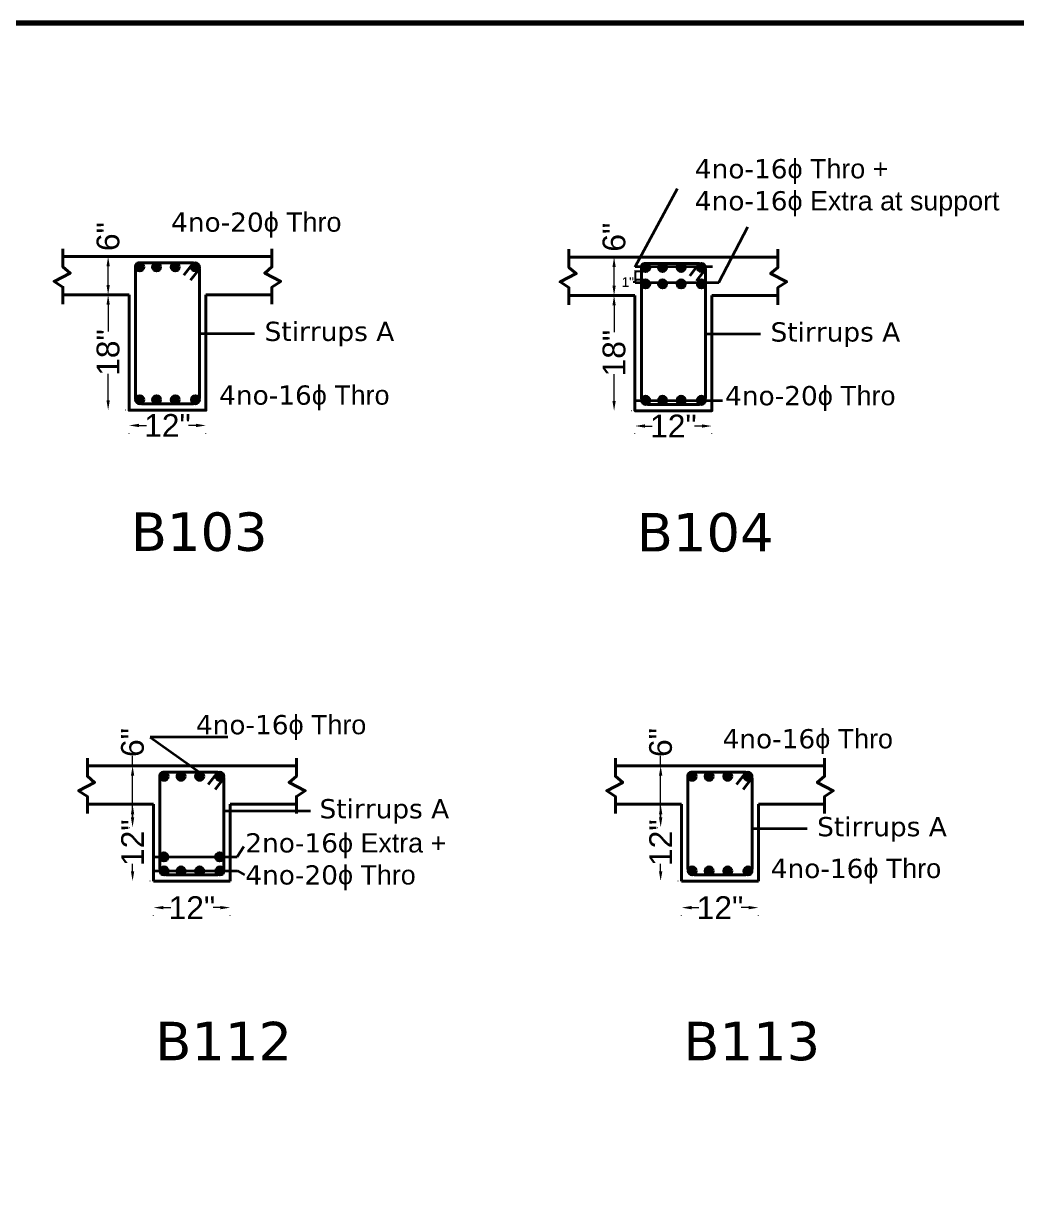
# Model space of a CAD drawing. Header units: feet. Extents: x 15113 to 123217, y -97269 to -8247.
# Drawn here: x 49744 to 50054.2, y -43864.3 to -43500.7 of the extents above; entities that cross this region are included whole.
import ezdxf

# ---------------------------------------------------------------- set-up
doc = ezdxf.new("R2010")
doc.units = ezdxf.units.FT
doc.header["$LTSCALE"] = 50.2
doc.header["$MEASUREMENT"] = 0
doc.header["$PDMODE"] = 3
doc.linetypes.add('DOT', pattern=[0.25, 0, -0.25])
doc.linetypes.add('PHANTOM2', pattern=[1.25, 0.625, -0.125, 0.125, -0.125, 0.125, -0.125])
doc.layers.get('0').update_dxf_attribs({"lineweight": 35})
for name, color, linetype, lineweight in [('drg seal', 250, 'Continuous', 120), ('Str Beam', 10, 'Continuous', 35), ('Str Column', 50, 'Continuous', 35), ('sTR fOOTING', 6, 'Continuous', 35), ('Str LBL', 3, 'Continuous', 35)]:
    doc.layers.add(name, color=color, linetype=linetype, lineweight=lineweight)
doc.layers.add('drg seal txt', color=7, linetype='Continuous')
doc.layers.add('Str grid', color=7, linetype='Continuous', true_color=0x17d337)
doc.styles.add('5.2 INCH', font='arial.ttf', dxfattribs={"height": 5.2})
doc.styles.add('7.1 INCH', font='arial.ttf', dxfattribs={"height": 7.1})
doc.styles.get("Standard").update_dxf_attribs({"font": 'arial.ttf'})
doc.dimstyles.new('2.2 INCH', dxfattribs={"dimscale": 0, "dimtxt": 5.2, "dimasz": 3.1, "dimexe": 0.18, "dimexo": 1.063, "dimgap": 0.09, "dimtad": 0, "dimdec": 0, "dimzin": 0, "dimdsep": 46, "dimlunit": 4, "dimtxsty": '5.2 INCH', "dimcen": 0, "dimclrd": 230, "dimclre": 230, "dimclrt": 164, "dimadec": 0, "dimazin": 0, "dimtfac": 1, "dimtdec": 0, "dimtofl": 0, "dimtmove": 0, "dimatfit": 3, "dimfxl": 0.5, "dimtolj": 1, "dimtzin": 0, "dimlwd": 15, "dimlwe": 15, "dimarcsym": 0})
doc.dimstyles.new('Annotative', dxfattribs={"dimscale": 0, "dimtxt": 3, "dimasz": 0.68, "dimexe": 0.18, "dimexo": 0.0625, "dimgap": 0.09, "dimtad": 0, "dimtih": 1, "dimtoh": 1, "dimdec": 0, "dimzin": 0, "dimdsep": 46, "dimlunit": 3, "dimtxsty": 'Standard', "dimblk": 'ARCHTICK', "dimcen": 0.09, "dimadec": 0, "dimazin": 0, "dimtfac": 1, "dimtdec": 0, "dimtofl": 0, "dimtmove": 0, "dimatfit": 3, "dimfxl": 1, "dimtolj": 1, "dimtzin": 0, "dimarcsym": 0})

# ---------------------------------------------------------------- blocks, each defined once
blk = doc.blocks.new('*D598')
at = {"layer": 'Defpoints', "color": 0, "linetype": 'Continuous', "transparency": 16777216}
for p in [(49801.06, -43626.25), (49777.06, -43629.79), (49801.06, -43629.79)]:
    blk.add_point(p, dxfattribs=at)
at = {"layer": 'Str Beam', "color": 230, "linetype": 'DOT', "lineweight": 15, "transparency": 16777216}
for p, q in [((49777.06, -43628.72), (49777.06, -43626.07)), ((49801.06, -43628.72), (49801.06, -43626.07))]:
    blk.add_line(p, q, dxfattribs=at)
at = {"layer": 'Str Beam', "color": 230, "lineweight": 15, "transparency": 16777216}
for p, q in [((49780.16, -43626.25), (49782.47, -43626.25)), ((49797.96, -43626.25), (49795.66, -43626.25))]:
    blk.add_line(p, q, dxfattribs=at)
at = {"layer": 'Str Beam', "color": 230, "linetype": 'Continuous', "transparency": 16777216}
for points in [[(49780.16, -43625.74), (49780.16, -43626.77), (49777.06, -43626.25)], [(49797.96, -43625.74), (49797.96, -43626.77), (49801.06, -43626.25)]]:
    blk.add_solid(points, dxfattribs=at)
at = {"layer": 'Str Beam', "color": 164, "linetype": 'Continuous', "lineweight": 40, "transparency": 16777216, "insert": (49789.06, -43626.25), "char_height": 7.1, "attachment_point": 5, "style": '7.1 INCH'}
blk.add_mtext('\\A1;12"', dxfattribs=at)
blk = doc.blocks.new('*D599')
at = {"layer": 'Defpoints', "color": 0, "linetype": 'Continuous', "transparency": 16777216}
for p in [(49770.53, -43585.49), (49777.06, -43585.49), (49777.06, -43621.49)]:
    blk.add_point(p, dxfattribs=at)
at = {"layer": 'sTR fOOTING', "color": 230, "linetype": 'DOT', "lineweight": 15, "transparency": 16777216}
for p, q in [((49776, -43585.49), (49770.35, -43585.49)), ((49776, -43621.49), (49770.35, -43621.49))]:
    blk.add_line(p, q, dxfattribs=at)
at = {"layer": 'sTR fOOTING', "color": 230, "lineweight": 15, "transparency": 16777216}
for p, q in [((49770.53, -43588.59), (49770.53, -43596.9)), ((49770.53, -43618.39), (49770.53, -43610.09))]:
    blk.add_line(p, q, dxfattribs=at)
at = {"layer": 'sTR fOOTING', "color": 230, "linetype": 'Continuous', "transparency": 16777216}
for points in [[(49770.02, -43588.59), (49771.05, -43588.59), (49770.53, -43585.49)], [(49770.02, -43618.39), (49771.05, -43618.39), (49770.53, -43621.49)]]:
    blk.add_solid(points, dxfattribs=at)
at = {"layer": 'sTR fOOTING', "color": 164, "linetype": 'Continuous', "lineweight": 40, "transparency": 16777216, "insert": (49770.53, -43603.49), "char_height": 7.1, "attachment_point": 5, "rotation": 90, "style": '7.1 INCH'}
blk.add_mtext('\\A1;18"', dxfattribs=at)
blk = doc.blocks.new('*D597')
at = {"layer": 'Defpoints', "color": 0, "linetype": 'Continuous', "transparency": 16777216}
for p in [(49770.53, -43573.49), (49770.53, -43573.49), (49770.53, -43585.49)]:
    blk.add_point(p, dxfattribs=at)
at = {"layer": 'sTR fOOTING', "color": 230, "linetype": 'DOT', "lineweight": 15, "transparency": 16777216}
for p, q in [((49769.47, -43573.49), (49770.35, -43573.49)), ((49769.47, -43585.49), (49770.35, -43585.49))]:
    blk.add_line(p, q, dxfattribs=at)
at = {"layer": 'sTR fOOTING', "color": 230, "lineweight": 15, "transparency": 16777216}
blk.add_line((49770.53, -43582.39), (49770.53, -43576.59), dxfattribs=at)
at = {"layer": 'sTR fOOTING', "color": 230, "linetype": 'Continuous', "transparency": 16777216}
for points in [[(49770.02, -43576.59), (49771.05, -43576.59), (49770.53, -43573.49)], [(49770.02, -43582.39), (49771.05, -43582.39), (49770.53, -43585.49)]]:
    blk.add_solid(points, dxfattribs=at)
at = {"layer": 'sTR fOOTING', "color": 164, "linetype": 'Continuous', "lineweight": 40, "transparency": 16777216, "insert": (49770.53, -43567.29), "char_height": 7.1, "attachment_point": 5, "rotation": 90, "style": '7.1 INCH'}
blk.add_mtext('\\A1;6"', dxfattribs=at)
blk = doc.blocks.new('*D601')
at = {"layer": 'Defpoints', "color": 0, "linetype": 'Continuous', "transparency": 16777216}
for p in [(49959.04, -43626.43), (49935.04, -43629.97), (49959.04, -43629.97)]:
    blk.add_point(p, dxfattribs=at)
at = {"layer": 'Str Beam', "color": 230, "linetype": 'DOT', "lineweight": 15, "transparency": 16777216}
for p, q in [((49935.04, -43628.9), (49935.04, -43626.25)), ((49959.04, -43628.9), (49959.04, -43626.25))]:
    blk.add_line(p, q, dxfattribs=at)
at = {"layer": 'Str Beam', "color": 230, "lineweight": 15, "transparency": 16777216}
for p, q in [((49938.14, -43626.43), (49940.45, -43626.43)), ((49955.94, -43626.43), (49953.64, -43626.43))]:
    blk.add_line(p, q, dxfattribs=at)
at = {"layer": 'Str Beam', "color": 230, "linetype": 'Continuous', "transparency": 16777216}
for points in [[(49938.14, -43625.92), (49938.14, -43626.95), (49935.04, -43626.43)], [(49955.94, -43625.92), (49955.94, -43626.95), (49959.04, -43626.43)]]:
    blk.add_solid(points, dxfattribs=at)
at = {"layer": 'Str Beam', "color": 164, "linetype": 'Continuous', "lineweight": 40, "transparency": 16777216, "insert": (49947.04, -43626.43), "char_height": 7.1, "attachment_point": 5, "style": '7.1 INCH'}
blk.add_mtext('\\A1;12"', dxfattribs=at)
blk = doc.blocks.new('*D602')
at = {"layer": 'Defpoints', "color": 0, "linetype": 'Continuous', "transparency": 16777216}
for p in [(49928.52, -43585.67), (49935.04, -43585.67), (49935.04, -43621.67)]:
    blk.add_point(p, dxfattribs=at)
at = {"layer": 'sTR fOOTING', "color": 230, "linetype": 'DOT', "lineweight": 15, "transparency": 16777216}
for p, q in [((49933.98, -43585.67), (49928.34, -43585.67)), ((49933.98, -43621.67), (49928.34, -43621.67))]:
    blk.add_line(p, q, dxfattribs=at)
at = {"layer": 'sTR fOOTING', "color": 230, "lineweight": 15, "transparency": 16777216}
for p, q in [((49928.52, -43588.77), (49928.52, -43597.08)), ((49928.52, -43618.57), (49928.52, -43610.27))]:
    blk.add_line(p, q, dxfattribs=at)
at = {"layer": 'sTR fOOTING', "color": 230, "linetype": 'Continuous', "transparency": 16777216}
for points in [[(49928, -43588.77), (49929.03, -43588.77), (49928.52, -43585.67)], [(49928, -43618.57), (49929.03, -43618.57), (49928.52, -43621.67)]]:
    blk.add_solid(points, dxfattribs=at)
at = {"layer": 'sTR fOOTING', "color": 164, "linetype": 'Continuous', "lineweight": 40, "transparency": 16777216, "insert": (49928.52, -43603.67), "char_height": 7.1, "attachment_point": 5, "rotation": 90, "style": '7.1 INCH'}
blk.add_mtext('\\A1;18"', dxfattribs=at)
blk = doc.blocks.new('*D600')
at = {"layer": 'Defpoints', "color": 0, "linetype": 'Continuous', "transparency": 16777216}
for p in [(49928.52, -43573.67), (49928.52, -43573.67), (49928.52, -43585.67)]:
    blk.add_point(p, dxfattribs=at)
at = {"layer": 'sTR fOOTING', "color": 230, "linetype": 'DOT', "lineweight": 15, "transparency": 16777216}
for p, q in [((49927.45, -43573.67), (49928.34, -43573.67)), ((49927.45, -43585.67), (49928.34, -43585.67))]:
    blk.add_line(p, q, dxfattribs=at)
at = {"layer": 'sTR fOOTING', "color": 230, "lineweight": 15, "transparency": 16777216}
blk.add_line((49928.52, -43582.57), (49928.52, -43576.77), dxfattribs=at)
at = {"layer": 'sTR fOOTING', "color": 230, "linetype": 'Continuous', "transparency": 16777216}
for points in [[(49928, -43576.77), (49929.03, -43576.77), (49928.52, -43573.67)], [(49928, -43582.57), (49929.03, -43582.57), (49928.52, -43585.67)]]:
    blk.add_solid(points, dxfattribs=at)
at = {"layer": 'sTR fOOTING', "color": 164, "linetype": 'Continuous', "lineweight": 40, "transparency": 16777216, "insert": (49928.52, -43567.47), "char_height": 7.1, "attachment_point": 5, "rotation": 90, "style": '7.1 INCH'}
blk.add_mtext('\\A1;6"', dxfattribs=at)
blk = doc.blocks.new('*D613')
at = {"layer": 'Defpoints', "color": 0, "linetype": 'Continuous', "transparency": 16777216}
for p in [(49808.69, -43776.82), (49784.69, -43780.36), (49808.69, -43780.36)]:
    blk.add_point(p, dxfattribs=at)
at = {"layer": 'Str Beam', "color": 230, "linetype": 'DOT', "lineweight": 15, "transparency": 16777216}
for p, q in [((49784.69, -43779.29), (49784.69, -43776.64)), ((49808.69, -43779.29), (49808.69, -43776.64))]:
    blk.add_line(p, q, dxfattribs=at)
at = {"layer": 'Str Beam', "color": 230, "lineweight": 15, "transparency": 16777216}
for p, q in [((49787.79, -43776.82), (49790.1, -43776.82)), ((49805.59, -43776.82), (49803.28, -43776.82))]:
    blk.add_line(p, q, dxfattribs=at)
at = {"layer": 'Str Beam', "color": 230, "linetype": 'Continuous', "transparency": 16777216}
for points in [[(49787.79, -43776.31), (49787.79, -43777.34), (49784.69, -43776.82)], [(49805.59, -43776.31), (49805.59, -43777.34), (49808.69, -43776.82)]]:
    blk.add_solid(points, dxfattribs=at)
at = {"layer": 'Str Beam', "color": 164, "linetype": 'Continuous', "lineweight": 40, "transparency": 16777216, "insert": (49796.69, -43776.82), "char_height": 7.1, "attachment_point": 5, "style": '7.1 INCH'}
blk.add_mtext('\\A1;12"', dxfattribs=at)
blk = doc.blocks.new('*D612')
at = {"layer": 'Defpoints', "color": 0, "linetype": 'Continuous', "transparency": 16777216}
for p in [(49778.16, -43732.55), (49778.16, -43732.55), (49778.16, -43751.76)]:
    blk.add_point(p, dxfattribs=at)
at = {"layer": 'sTR fOOTING', "color": 230, "lineweight": 15, "transparency": 16777216}
for p, q in [((49778.16, -43732.55), (49778.16, -43729.45)), ((49778.16, -43748.66), (49778.16, -43735.65))]:
    blk.add_line(p, q, dxfattribs=at)
at = {"layer": 'sTR fOOTING', "color": 230, "linetype": 'DOT', "lineweight": 15, "transparency": 16777216}
for p, q in [((49777.1, -43732.55), (49777.98, -43732.55)), ((49777.1, -43751.76), (49777.98, -43751.76))]:
    blk.add_line(p, q, dxfattribs=at)
at = {"layer": 'sTR fOOTING', "color": 230, "linetype": 'Continuous', "transparency": 16777216}
for points in [[(49777.65, -43735.65), (49778.68, -43735.65), (49778.16, -43732.55)], [(49777.65, -43748.66), (49778.68, -43748.66), (49778.16, -43751.76)]]:
    blk.add_solid(points, dxfattribs=at)
at = {"layer": 'sTR fOOTING', "color": 164, "linetype": 'Continuous', "lineweight": 40, "transparency": 16777216, "insert": (49778.16, -43725.26), "char_height": 7.1, "attachment_point": 5, "rotation": 90, "style": '7.1 INCH'}
blk.add_mtext('\\A1;6"', dxfattribs=at)
blk = doc.blocks.new('*D614')
at = {"layer": 'Defpoints', "color": 0, "linetype": 'Continuous', "transparency": 16777216}
for p in [(49778.16, -43744.55), (49784.69, -43744.55), (49784.69, -43768.55)]:
    blk.add_point(p, dxfattribs=at)
at = {"layer": 'sTR fOOTING', "color": 230, "linetype": 'DOT', "lineweight": 15, "transparency": 16777216}
for p, q in [((49783.63, -43744.55), (49777.98, -43744.55)), ((49783.63, -43768.55), (49777.98, -43768.55))]:
    blk.add_line(p, q, dxfattribs=at)
at = {"layer": 'sTR fOOTING', "color": 230, "lineweight": 15, "transparency": 16777216}
for p, q in [((49778.16, -43747.65), (49778.16, -43749.96)), ((49778.16, -43765.45), (49778.16, -43763.15))]:
    blk.add_line(p, q, dxfattribs=at)
at = {"layer": 'sTR fOOTING', "color": 230, "linetype": 'Continuous', "transparency": 16777216}
for points in [[(49777.65, -43747.65), (49778.68, -43747.65), (49778.16, -43744.55)], [(49777.65, -43765.45), (49778.68, -43765.45), (49778.16, -43768.55)]]:
    blk.add_solid(points, dxfattribs=at)
at = {"layer": 'sTR fOOTING', "color": 164, "linetype": 'Continuous', "lineweight": 40, "transparency": 16777216, "insert": (49778.16, -43756.55), "char_height": 7.1, "attachment_point": 5, "rotation": 90, "style": '7.1 INCH'}
blk.add_mtext('\\A1;12"', dxfattribs=at)
blk = doc.blocks.new('*D616')
at = {"layer": 'Defpoints', "color": 0, "linetype": 'Continuous', "transparency": 16777216}
for p in [(49973.59, -43776.82), (49949.59, -43780.36), (49973.59, -43780.36)]:
    blk.add_point(p, dxfattribs=at)
at = {"layer": 'Str Beam', "color": 230, "linetype": 'DOT', "lineweight": 15, "transparency": 16777216}
for p, q in [((49949.59, -43779.29), (49949.59, -43776.64)), ((49973.59, -43779.29), (49973.59, -43776.64))]:
    blk.add_line(p, q, dxfattribs=at)
at = {"layer": 'Str Beam', "color": 230, "lineweight": 15, "transparency": 16777216}
for p, q in [((49952.69, -43776.82), (49954.99, -43776.82)), ((49970.49, -43776.82), (49968.18, -43776.82))]:
    blk.add_line(p, q, dxfattribs=at)
at = {"layer": 'Str Beam', "color": 230, "linetype": 'Continuous', "transparency": 16777216}
for points in [[(49952.69, -43776.31), (49952.69, -43777.34), (49949.59, -43776.82)], [(49970.49, -43776.31), (49970.49, -43777.34), (49973.59, -43776.82)]]:
    blk.add_solid(points, dxfattribs=at)
at = {"layer": 'Str Beam', "color": 164, "linetype": 'Continuous', "lineweight": 40, "transparency": 16777216, "insert": (49961.59, -43776.82), "char_height": 7.1, "attachment_point": 5, "style": '7.1 INCH'}
blk.add_mtext('\\A1;12"', dxfattribs=at)
blk = doc.blocks.new('*D615')
at = {"layer": 'Defpoints', "color": 0, "linetype": 'Continuous', "transparency": 16777216}
for p in [(49943.06, -43732.55), (49943.06, -43732.55), (49943.06, -43751.76)]:
    blk.add_point(p, dxfattribs=at)
at = {"layer": 'sTR fOOTING', "color": 230, "lineweight": 15, "transparency": 16777216}
for p, q in [((49943.06, -43732.55), (49943.06, -43729.45)), ((49943.06, -43748.66), (49943.06, -43735.65))]:
    blk.add_line(p, q, dxfattribs=at)
at = {"layer": 'sTR fOOTING', "color": 230, "linetype": 'DOT', "lineweight": 15, "transparency": 16777216}
for p, q in [((49942, -43732.55), (49942.88, -43732.55)), ((49942, -43751.76), (49942.88, -43751.76))]:
    blk.add_line(p, q, dxfattribs=at)
at = {"layer": 'sTR fOOTING', "color": 230, "linetype": 'Continuous', "transparency": 16777216}
for points in [[(49942.54, -43735.65), (49943.58, -43735.65), (49943.06, -43732.55)], [(49942.54, -43748.66), (49943.58, -43748.66), (49943.06, -43751.76)]]:
    blk.add_solid(points, dxfattribs=at)
at = {"layer": 'sTR fOOTING', "color": 164, "linetype": 'Continuous', "lineweight": 40, "transparency": 16777216, "insert": (49943.06, -43725.26), "char_height": 7.1, "attachment_point": 5, "rotation": 90, "style": '7.1 INCH'}
blk.add_mtext('\\A1;6"', dxfattribs=at)
blk = doc.blocks.new('*D617')
at = {"layer": 'Defpoints', "color": 0, "linetype": 'Continuous', "transparency": 16777216}
for p in [(49943.06, -43744.55), (49949.59, -43744.55), (49949.59, -43768.55)]:
    blk.add_point(p, dxfattribs=at)
at = {"layer": 'sTR fOOTING', "color": 230, "linetype": 'DOT', "lineweight": 15, "transparency": 16777216}
for p, q in [((49948.52, -43744.55), (49942.88, -43744.55)), ((49948.52, -43768.55), (49942.88, -43768.55))]:
    blk.add_line(p, q, dxfattribs=at)
at = {"layer": 'sTR fOOTING', "color": 230, "lineweight": 15, "transparency": 16777216}
for p, q in [((49943.06, -43747.65), (49943.06, -43749.96)), ((49943.06, -43765.45), (49943.06, -43763.15))]:
    blk.add_line(p, q, dxfattribs=at)
at = {"layer": 'sTR fOOTING', "color": 230, "linetype": 'Continuous', "transparency": 16777216}
for points in [[(49942.54, -43747.65), (49943.58, -43747.65), (49943.06, -43744.55)], [(49942.54, -43765.45), (49943.58, -43765.45), (49943.06, -43768.55)]]:
    blk.add_solid(points, dxfattribs=at)
at = {"layer": 'sTR fOOTING', "color": 164, "linetype": 'Continuous', "lineweight": 40, "transparency": 16777216, "insert": (49943.06, -43756.55), "char_height": 7.1, "attachment_point": 5, "rotation": 90, "style": '7.1 INCH'}
blk.add_mtext('\\A1;12"', dxfattribs=at)
blk = doc.blocks.new('_ArchTick')
at = {"color": 0, "linetype": 'ByBlock', "const_width": 0.15}
blk.add_lwpolyline([(-0.5, -0.5), (0.5, 0.5)], dxfattribs=at)
blk = doc.blocks.new('*D826')
at = {"layer": 'Defpoints', "color": 0, "linetype": 'PHANTOM2', "ltscale": 150, "transparency": 16777216}
for p in [(49938.42, -43578.18), (49935.15, -43580.8), (49938.37, -43580.8)]:
    blk.add_point(p, dxfattribs=at)
at = {"layer": 'Str grid', "color": 0, "linetype": 'PHANTOM2', "lineweight": -2, "ltscale": 150, "transparency": 16777216}
for p, q in [((49938.35, -43578.18), (49934.97, -43578.18)), ((49935.15, -43578.18), (49935.15, -43580.8)), ((49935.15, -43581.48), (49934.47, -43581.48)), ((49938.31, -43580.8), (49934.97, -43580.8)), ((49935.15, -43580.8), (49935.15, -43581.48))]:
    blk.add_line(p, q, dxfattribs=at)
at = {"layer": 'Str grid', "color": 0, "linetype": 'PHANTOM2', "lineweight": -2, "ltscale": 150, "transparency": 16777216, "xscale": 0.68, "yscale": 0.68, "zscale": 0.68}
for p, rotation in [((49935.15, -43578.18), 90), ((49935.15, -43580.8), 270)]:
    blk.add_blockref('_ArchTick', p, dxfattribs=dict(at, rotation=rotation))
at = {"layer": 'Str grid', "color": 0, "linetype": 'PHANTOM2', "ltscale": 150, "transparency": 16777216, "insert": (49932.8, -43581.48), "char_height": 3, "attachment_point": 5}
blk.add_mtext('\\A1;1"', dxfattribs=at)
blk = doc.blocks.new('*D929')
at = {"layer": 'Defpoints', "color": 0, "linetype": 'Continuous', "transparency": 16777216}
for p in [(49928.52, -43573.67), (49928.52, -43573.67), (49928.52, -43585.67)]:
    blk.add_point(p, dxfattribs=at)
at = {"layer": 'sTR fOOTING', "color": 230, "linetype": 'DOT', "lineweight": 15, "transparency": 16777216}
for p, q in [((49927.45, -43573.67), (49928.34, -43573.67)), ((49927.45, -43585.67), (49928.34, -43585.67))]:
    blk.add_line(p, q, dxfattribs=at)
at = {"layer": 'sTR fOOTING', "color": 230, "lineweight": 15, "transparency": 16777216}
blk.add_line((49928.52, -43582.57), (49928.52, -43576.77), dxfattribs=at)
at = {"layer": 'sTR fOOTING', "color": 230, "linetype": 'Continuous', "transparency": 16777216}
for points in [[(49928, -43576.77), (49929.03, -43576.77), (49928.52, -43573.67)], [(49928, -43582.57), (49929.03, -43582.57), (49928.52, -43585.67)]]:
    blk.add_solid(points, dxfattribs=at)
at = {"layer": 'sTR fOOTING', "color": 164, "linetype": 'Continuous', "lineweight": 40, "transparency": 16777216, "insert": (49928.52, -43567.47), "char_height": 7.1, "attachment_point": 5, "rotation": 90, "style": '7.1 INCH'}
blk.add_mtext('\\A1;6"', dxfattribs=at)

msp = doc.modelspace()

# ---------------------------------------------------------------- hatches: boundary and pattern name
at = {"layer": 'Str Beam', "lineweight": 40}
h = msp.add_hatch(color=256, dxfattribs=at)
h.dxf.hatch_style = 1
h.paths.add_polyline_path([(49779.13042, -43576.74737, 1), (49781.64642, -43576.74737, 1)])
h = msp.add_hatch(color=256, dxfattribs=at)
h.dxf.hatch_style = 1
h.paths.add_polyline_path([(49784.41288, -43576.74737, 1), (49786.92888, -43576.74737, 1)])
h = msp.add_hatch(color=256, dxfattribs=at)
h.dxf.hatch_style = 1
h.paths.add_polyline_path([(49790.21928, -43576.74737, 1), (49792.73528, -43576.74737, 1)])
h = msp.add_hatch(color=256, dxfattribs=at)
h.dxf.hatch_style = 1
h.paths.add_polyline_path([(49796.53284, -43576.74737, 1), (49799.04884, -43576.74737, 1)])
h = msp.add_hatch(color=256, dxfattribs=at)
h.dxf.hatch_style = 1
h.paths.add_polyline_path([(49937.11192, -43576.92737, 1), (49939.62792, -43576.92737, 1)])
h = msp.add_hatch(color=256, dxfattribs=at)
h.dxf.hatch_style = 1
h.paths.add_polyline_path([(49942.39437, -43576.92737, 1), (49944.91037, -43576.92737, 1)])
h = msp.add_hatch(color=256, dxfattribs=at)
h.dxf.hatch_style = 1
h.paths.add_polyline_path([(49948.20078, -43576.92737, 1), (49950.71678, -43576.92737, 1)])
h = msp.add_hatch(color=256, dxfattribs=at)
h.dxf.hatch_style = 1
h.paths.add_polyline_path([(49954.51433, -43576.92737, 1), (49957.03033, -43576.92737, 1)])
h = msp.add_hatch(color=256, dxfattribs=at)
h.dxf.hatch_style = 1
h.paths.add_polyline_path([(49937.11192, -43582.05983, 1), (49939.62792, -43582.05983, 1)])
h = msp.add_hatch(color=256, dxfattribs=at)
h.dxf.hatch_style = 1
h.paths.add_polyline_path([(49942.39437, -43582.05983, 1), (49944.91037, -43582.05983, 1)])
h = msp.add_hatch(color=256, dxfattribs=at)
h.dxf.hatch_style = 1
h.paths.add_polyline_path([(49948.20078, -43582.05983, 1), (49950.71678, -43582.05983, 1)])
h = msp.add_hatch(color=256, dxfattribs=at)
h.dxf.hatch_style = 1
h.paths.add_polyline_path([(49954.51433, -43582.05983, 1), (49957.03033, -43582.05983, 1)])
h = msp.add_hatch(color=256, dxfattribs=at)
h.dxf.hatch_style = 1
h.paths.add_polyline_path([(49779.13042, -43618.23508, -1), (49781.64642, -43618.23508, -1)])
h = msp.add_hatch(color=256, dxfattribs=at)
h.dxf.hatch_style = 1
h.paths.add_polyline_path([(49784.41288, -43618.23508, -1), (49786.92888, -43618.23508, -1)])
h = msp.add_hatch(color=256, dxfattribs=at)
h.dxf.hatch_style = 1
h.paths.add_polyline_path([(49790.21928, -43618.23508, -1), (49792.73528, -43618.23508, -1)])
h = msp.add_hatch(color=256, dxfattribs=at)
h.dxf.hatch_style = 1
h.paths.add_polyline_path([(49796.53284, -43618.23508, -1), (49799.04884, -43618.23508, -1)])
h = msp.add_hatch(color=256, dxfattribs=at)
h.dxf.hatch_style = 1
h.paths.add_polyline_path([(49937.11192, -43618.41508, -1), (49939.62792, -43618.41508, -1)])
h = msp.add_hatch(color=256, dxfattribs=at)
h.dxf.hatch_style = 1
h.paths.add_polyline_path([(49942.39437, -43618.41508, -1), (49944.91037, -43618.41508, -1)])
h = msp.add_hatch(color=256, dxfattribs=at)
h.dxf.hatch_style = 1
h.paths.add_polyline_path([(49948.20078, -43618.41508, -1), (49950.71678, -43618.41508, -1)])
h = msp.add_hatch(color=256, dxfattribs=at)
h.dxf.hatch_style = 1
h.paths.add_polyline_path([(49954.51433, -43618.41508, -1), (49957.03033, -43618.41508, -1)])
h = msp.add_hatch(color=256, dxfattribs=at)
h.dxf.hatch_style = 1
h.paths.add_polyline_path([(49786.75958, -43735.80967, 1), (49789.27558, -43735.80967, 1)])
h = msp.add_hatch(color=256, dxfattribs=at)
h.dxf.hatch_style = 1
h.paths.add_polyline_path([(49792.04204, -43735.80967, 1), (49794.55804, -43735.80967, 1)])
h = msp.add_hatch(color=256, dxfattribs=at)
h.dxf.hatch_style = 1
h.paths.add_polyline_path([(49797.84844, -43735.80967, 1), (49800.36444, -43735.80967, 1)])
h = msp.add_hatch(color=256, dxfattribs=at)
h.dxf.hatch_style = 1
h.paths.add_polyline_path([(49804.162, -43735.80967, 1), (49806.678, -43735.80967, 1)])
h = msp.add_hatch(color=256, dxfattribs=at)
h.dxf.hatch_style = 1
h.paths.add_polyline_path([(49951.65687, -43735.80967, 1), (49954.17287, -43735.80967, 1)])
h = msp.add_hatch(color=256, dxfattribs=at)
h.dxf.hatch_style = 1
h.paths.add_polyline_path([(49956.93933, -43735.80967, 1), (49959.45533, -43735.80967, 1)])
h = msp.add_hatch(color=256, dxfattribs=at)
h.dxf.hatch_style = 1
h.paths.add_polyline_path([(49962.74573, -43735.80967, 1), (49965.26173, -43735.80967, 1)])
h = msp.add_hatch(color=256, dxfattribs=at)
h.dxf.hatch_style = 1
h.paths.add_polyline_path([(49969.05929, -43735.80967, 1), (49971.57529, -43735.80967, 1)])
h = msp.add_hatch(color=256, dxfattribs=at)
h.dxf.hatch_style = 1
h.paths.add_polyline_path([(49786.68997, -43760.9655, -1), (49789.20597, -43760.9655, -1)])
h = msp.add_hatch(color=256, dxfattribs=at)
h.dxf.hatch_style = 1
h.paths.add_polyline_path([(49804.09239, -43760.9655, -1), (49806.60839, -43760.9655, -1)])
h = msp.add_hatch(color=256, dxfattribs=at)
h.dxf.hatch_style = 1
h.paths.add_polyline_path([(49786.75958, -43765.36886, -1), (49789.27558, -43765.36886, -1)])
h = msp.add_hatch(color=256, dxfattribs=at)
h.dxf.hatch_style = 1
h.paths.add_polyline_path([(49792.04204, -43765.36886, -1), (49794.55804, -43765.36886, -1)])
h = msp.add_hatch(color=256, dxfattribs=at)
h.dxf.hatch_style = 1
h.paths.add_polyline_path([(49797.84844, -43765.36886, -1), (49800.36444, -43765.36886, -1)])
h = msp.add_hatch(color=256, dxfattribs=at)
h.dxf.hatch_style = 1
h.paths.add_polyline_path([(49804.162, -43765.36886, -1), (49806.678, -43765.36886, -1)])
h = msp.add_hatch(color=256, dxfattribs=at)
h.dxf.hatch_style = 1
h.paths.add_polyline_path([(49951.65687, -43765.36886, -1), (49954.17287, -43765.36886, -1)])
h = msp.add_hatch(color=256, dxfattribs=at)
h.dxf.hatch_style = 1
h.paths.add_polyline_path([(49956.93933, -43765.36886, -1), (49959.45533, -43765.36886, -1)])
h = msp.add_hatch(color=256, dxfattribs=at)
h.dxf.hatch_style = 1
h.paths.add_polyline_path([(49962.74573, -43765.36886, -1), (49965.26173, -43765.36886, -1)])
h = msp.add_hatch(color=256, dxfattribs=at)
h.dxf.hatch_style = 1
h.paths.add_polyline_path([(49969.05929, -43765.36886, -1), (49971.57529, -43765.36886, -1)])

# ---------------------------------------------------------------- linework, layer by layer
at = {"layer": 'drg seal', "lineweight": 70}
msp.add_lwpolyline([(50288.10405, -44229.44505), (50288.10405, -43500.67528), (49324.49499, -43500.67528), (49324.49499, -44229.44505), (50287.97285, -44229.44505)], dxfattribs=at)
at = {"layer": 'Str Beam', "color": 0, "linetype": 'PHANTOM2', "ltscale": 150}
for p, q in [((49935.11696, -43576.70741), (49948.29753, -43552.24651)), ((49961.25922, -43581.60923), (49970.25329, -43564.21357)), ((49959.29149, -43576.70741), (49935.11696, -43576.70741)), ((49935.14849, -43581.60923), (49961.25922, -43581.60923)), ((49799.06081, -43597.49123), (49816.2673, -43597.49123)), ((49957.0423, -43597.67123), (49974.2488, -43597.67123)), ((49935.0423, -43618.41508), (49962.35824, -43618.41508)), ((49807.87616, -43723.5905), (49783.70162, -43723.5905)), ((49783.70162, -43723.5905), (49799.0303, -43734.55398)), ((49806.68997, -43746.55353), (49833.75948, -43746.55353)), ((49971.58726, -43752.15154), (49988.79376, -43752.15154)), ((49810.77325, -43760.9655), (49812.94041, -43757.70936)), ((49784.68997, -43760.9655), (49810.77325, -43760.9655)), ((49784.68997, -43765.29817), (49810.9429, -43765.29817)), ((49810.9429, -43765.29817), (49813.16479, -43766.56253))]:
    msp.add_line(p, q, dxfattribs=at)
at = {"layer": 'Str Beam', "lineweight": 40}
for p, q in [((49797.10475, -43575.54863), (49794.17804, -43579.33955)), ((49799.04139, -43577.31243), (49796.2867, -43580.88052)), ((49955.08625, -43575.72863), (49952.15954, -43579.51955)), ((49957.02288, -43577.49243), (49954.2682, -43581.06052)), ((49804.73392, -43734.61093), (49801.8072, -43738.40186)), ((49806.67055, -43736.37473), (49803.91586, -43739.94283)), ((49969.63121, -43734.61093), (49966.70449, -43738.40186)), ((49971.56784, -43736.37473), (49968.81315, -43739.94283))]:
    msp.add_line(p, q, dxfattribs=at)
at = {"layer": 'Str Beam', "color": 2, "linetype": 'Continuous', "lineweight": 40}
for points in [[(49756.43075, -43571.07534), (49756.43075, -43576.73689), (49758.69765, -43578.67801), (49753.67781, -43581.26614), (49756.43075, -43583.04553), (49756.43075, -43588.38361)], [(49821.69086, -43573.49123), (49756.43075, -43573.49123)], [(49821.69086, -43571.07534), (49821.69086, -43576.73689), (49819.42397, -43578.67801), (49824.4438, -43581.26614), (49821.69086, -43583.04553), (49821.69086, -43588.38361)], [(49914.41225, -43571.25534), (49914.41225, -43576.91689), (49916.67914, -43578.85801), (49911.65931, -43581.44614), (49914.41225, -43583.22553), (49914.41225, -43588.56361)], [(49979.67236, -43573.67123), (49914.41225, -43573.67123)], [(49979.67236, -43571.25534), (49979.67236, -43576.91689), (49977.40546, -43578.85801), (49982.4253, -43581.44614), (49979.67236, -43583.22553), (49979.67236, -43588.56361)], [(49777.06081, -43585.49123), (49756.43075, -43585.49123)], [(49777.06081, -43585.49123), (49777.06081, -43621.49044), (49801.06081, -43621.49123), (49801.06081, -43585.49123)], [(49821.69086, -43585.49123), (49801.06081, -43585.49123)], [(49935.0423, -43585.67123), (49914.41225, -43585.67123)], [(49935.0423, -43585.67123), (49935.0423, -43621.67044), (49959.0423, -43621.67123), (49959.0423, -43585.67123)], [(49979.67236, -43585.67123), (49959.0423, -43585.67123)], [(49764.05991, -43730.13764), (49764.05991, -43735.79919), (49766.32681, -43737.74031), (49761.30697, -43740.32845), (49764.05991, -43742.10784), (49764.05991, -43747.44592)], [(49829.32002, -43730.13764), (49829.32002, -43735.79919), (49827.05313, -43737.74031), (49832.07296, -43740.32845), (49829.32002, -43742.10784), (49829.32002, -43747.44592)], [(49928.9572, -43730.13764), (49928.9572, -43735.79919), (49931.2241, -43737.74031), (49926.20426, -43740.32845), (49928.9572, -43742.10784), (49928.9572, -43747.44592)], [(49994.21731, -43730.13764), (49994.21731, -43735.79919), (49991.95042, -43737.74031), (49996.97025, -43740.32845), (49994.21731, -43742.10784), (49994.21731, -43747.44592)], [(49829.32002, -43732.55353), (49764.05991, -43732.55353)], [(49994.21731, -43732.55353), (49928.9572, -43732.55353)], [(49784.68997, -43744.55353), (49764.05991, -43744.55353)], [(49784.68997, -43744.55353), (49784.68997, -43768.55353)], [(49808.68997, -43768.55353), (49808.68997, -43744.55353)], [(49829.32002, -43744.55353), (49808.68997, -43744.55353)], [(49949.58726, -43744.55353), (49928.9572, -43744.55353)], [(49949.58726, -43744.55353), (49949.58726, -43768.55353)], [(49973.58726, -43768.55353), (49973.58726, -43744.55353)], [(49994.21731, -43744.55353), (49973.58726, -43744.55353)]]:
    msp.add_lwpolyline(points, dxfattribs=at)
at = {"layer": 'Str Beam', "color": 1, "linetype": 'Continuous', "lineweight": 40}
for points in [[(49799.06081, -43597.49123), (49799.06081, -43617.49123, -0.414213562), (49797.06081, -43619.49123), (49781.06081, -43619.49123, -0.414213562), (49779.06081, -43617.49123), (49779.06081, -43597.49123), (49779.06081, -43576.49123, -0.414213562), (49780.06081, -43575.49123), (49797.06081, -43575.49123, -0.414213562), (49799.06081, -43577.49123)], [(49957.0423, -43597.67123), (49957.0423, -43617.67123, -0.414213562), (49955.0423, -43619.67123), (49939.0423, -43619.67123, -0.414213562), (49937.0423, -43617.67123), (49937.0423, -43597.67123), (49937.0423, -43576.67123, -0.414213562), (49938.0423, -43575.67123), (49955.0423, -43575.67123, -0.414213562), (49957.0423, -43577.67123)]]:
    msp.add_lwpolyline(points, format="xyb", close=True, dxfattribs=at)
for points in [[(49786.68997, -43760.9655), (49786.68997, -43756.55353), (49786.68997, -43735.55353, -0.414213562), (49787.68997, -43734.55353), (49804.68997, -43734.55353, -0.414213562), (49806.68997, -43736.55353), (49806.68997, -43756.55353), (49806.68997, -43761.80872)], [(49951.58726, -43760.9655), (49951.58726, -43756.55353), (49951.58726, -43735.55353, -0.414213562), (49952.58726, -43734.55353), (49969.58726, -43734.55353, -0.414213562), (49971.58726, -43736.55353), (49971.58726, -43756.55353), (49971.58726, -43761.80872)], [(49806.68997, -43756.4289), (49806.68997, -43764.55353, -0.414213562), (49804.68997, -43766.55353), (49788.68997, -43766.55353, -0.414213562), (49786.68997, -43764.55353), (49786.68997, -43757.13975)], [(49971.58726, -43756.4289), (49971.58726, -43764.55353, -0.414213562), (49969.58726, -43766.55353), (49953.58726, -43766.55353, -0.414213562), (49951.58726, -43764.55353), (49951.58726, -43757.13975)]]:
    msp.add_lwpolyline(points, format="xyb", dxfattribs=at)
at = {"layer": 'Str Beam', "lineweight": 40}
for centre in [(49780.38842, -43576.74737), (49785.67088, -43576.74737), (49791.47728, -43576.74737), (49797.79084, -43576.74737), (49938.36992, -43576.92737), (49943.65237, -43576.92737), (49949.45878, -43576.92737), (49955.77233, -43576.92737), (49938.36992, -43582.05983), (49943.65237, -43582.05983), (49949.45878, -43582.05983), (49955.77233, -43582.05983), (49780.38842, -43618.23508), (49785.67088, -43618.23508), (49791.47728, -43618.23508), (49797.79084, -43618.23508), (49938.36992, -43618.41508), (49943.65237, -43618.41508), (49949.45878, -43618.41508), (49955.77233, -43618.41508), (49788.01758, -43735.80967), (49793.30004, -43735.80967), (49799.10644, -43735.80967), (49805.42, -43735.80967), (49952.91487, -43735.80967), (49958.19733, -43735.80967), (49964.00373, -43735.80967), (49970.31729, -43735.80967), (49787.94797, -43760.9655), (49805.35039, -43760.9655), (49788.01758, -43765.36886), (49793.30004, -43765.36886), (49799.10644, -43765.36886), (49805.42, -43765.36886), (49952.91487, -43765.36886), (49958.19733, -43765.36886), (49964.00373, -43765.36886), (49970.31729, -43765.36886)]:
    msp.add_circle(centre, 1.258, dxfattribs=at)
at = {"layer": 'Str Column', "linetype": 'Continuous', "lineweight": 40}
for p, q in [((49784.68997, -43768.55353), (49808.68997, -43768.55353)), ((49949.58726, -43768.55353), (49973.58726, -43768.55353))]:
    msp.add_line(p, q, dxfattribs=at)

# ---------------------------------------------------------------- texts
at = {"layer": 'drg seal txt', "lineweight": 40, "char_height": 6, "attachment_point": 1}
for s, insert in [('{\\fVerdana|b0|i0|c0|p34;4no-16}ϕ Thro +\\P{\\fVerdana|b0|i0|c0|p34;4no-16}ϕ Extra at support', (49953.73969, -43543.09336)), ('{\\fVerdana|b0|i0|c0|p34;4no-20}ϕ Thro ', (49790.18496, -43559.75586)), ('{\\fVerdana|b0|i0|c0|p34;Stirrups A}', (49819.39778, -43593.87151)), ('{\\fVerdana|b0|i0|c0|p34;Stirrups A}', (49977.37928, -43594.05151)), ('{\\fVerdana|b0|i0|c0|p34;\\P4no-16}ϕ Thro', (49805.19371, -43603.76649)), ('{\\fVerdana|b0|i0|c0|p34;\\P4no-20}ϕ Thro', (49963.17521, -43603.94649)), ('{\\fVerdana|b0|i0|c0|p34;4no-16}ϕ Thro', (49797.93869, -43716.68409)), ('{\\fVerdana|b0|i0|c0|p34;4no-16}ϕ Thro', (49962.38427, -43721.07954)), ('{\\fVerdana|b0|i0|c0|p34;Stirrups A}', (49836.54935, -43742.93381)), ('{\\fVerdana|b0|i0|c0|p34;Stirrups A}', (49991.92423, -43748.53183)), ('{\\fVerdana|b0|i0|c0|p34;\\P2no-16}ϕ Extra + \\P{\\fVerdana|b0|i0|c0|p34;4no-20}ϕ Thro ', (49813.3728, -43743.59656)), ('{\\fVerdana|b0|i0|c0|p34;\\P4no-16}ϕ Thro', (49977.43101, -43751.57687))]:
    msp.add_mtext(s, dxfattribs=dict(at, insert=insert))
at = {"layer": 'Str LBL', "lineweight": 40, "char_height": 12, "width": 56.3552661, "attachment_point": 1}
for s, insert in [('{\\fVerdana|b0|i0|c0|p34;B103}', (49777.61936, -43653.41831)), ('{\\fVerdana|b0|i0|c0|p34;B104}', (49935.60085, -43653.59831)), ('{\\fVerdana|b0|i0|c0|p34;B112}', (49785.24852, -43812.48061)), ('{\\fVerdana|b0|i0|c0|p34;B113}', (49950.14581, -43812.48061))]:
    msp.add_mtext(s, dxfattribs=dict(at, insert=insert))

# ---------------------------------------------------------------- dimensions: what is measured, and where the dimension line sits
at = {"layer": 'Str Beam', "color": 3, "linetype": 'Continuous', "lineweight": 40}
for base, p1, p2, picture, middle in [((49801.06081, -43626.25349), (49777.06081, -43629.78796), (49801.06081, -43629.78796), '*D598', (49789.06081, -43626.25349)), ((49959.0423, -43626.43349), (49935.0423, -43629.96796), (49959.0423, -43629.96796), '*D601', (49947.0423, -43626.43349)), ((49808.68997, -43776.82337), (49784.68997, -43780.35784), (49808.68997, -43780.35784), '*D613', (49796.68997, -43776.82337)), ((49973.58726, -43776.82337), (49949.58726, -43780.35784), (49973.58726, -43780.35784), '*D616', (49961.58726, -43776.82337))]:
    dim = msp.add_linear_dim(base=base, p1=p1, p2=p2, text='12"', dimstyle='2.2 INCH', override={"dimscale": 1, "dimtxsty": '7.1 INCH'}, dxfattribs=at)
    dim.commit()
    dim.dimension.update_dxf_attribs({"geometry": picture, "text_midpoint": middle})
at = {"layer": 'sTR fOOTING', "linetype": 'Continuous', "lineweight": 40}
for base, p1, p2, override, picture, middle in [((49770.53413, -43573.49123), (49770.53413, -43585.49123), (49770.53413, -43573.49123), {"dimscale": 1, "dimtxsty": '7.1 INCH', "dimtmove": 2}, '*D597', (49770.53413, -43567.29123)), ((49928.51562, -43573.67123), (49928.51562, -43585.67123), (49928.51562, -43573.67123), {"dimscale": 1, "dimtxsty": '7.1 INCH', "dimtmove": 2}, '*D600', (49928.51562, -43567.47123)), ((49928.51562, -43573.67123), (49928.51562, -43585.67123), (49928.51562, -43573.67123), {"dimscale": 1, "dimtxsty": '7.1 INCH', "dimtmove": 2}, '*D929', (49928.51562, -43567.47123)), ((49778.16329, -43732.55353), (49778.16329, -43751.76368), (49778.16329, -43732.55353), {"dimscale": 1, "dimtxsty": '7.1 INCH'}, '*D612', (49778.16329, -43725.26384)), ((49943.06058, -43732.55353), (49943.06058, -43751.76368), (49943.06058, -43732.55353), {"dimscale": 1, "dimtxsty": '7.1 INCH'}, '*D615', (49943.06058, -43725.26384))]:
    dim = msp.add_linear_dim(base=base, p1=p1, p2=p2, angle=90, text='6"', dimstyle='2.2 INCH', override=override, dxfattribs=at)
    dim.commit()
    dim.dimension.update_dxf_attribs({"geometry": picture, "text_midpoint": middle, "dimtype": 160})
for base, p1, p2, text, picture, middle in [((49770.53413, -43585.49123), (49777.06081, -43621.49044), (49777.06081, -43585.49123), '18"', '*D599', (49770.53413, -43603.49083)), ((49928.51562, -43585.67123), (49935.0423, -43621.67044), (49935.0423, -43585.67123), '18"', '*D602', (49928.51562, -43603.67083)), ((49778.16329, -43744.55353), (49784.68997, -43768.55353), (49784.68997, -43744.55353), '12"', '*D614', (49778.16329, -43756.55353)), ((49943.06058, -43744.55353), (49949.58726, -43768.55353), (49949.58726, -43744.55353), '12"', '*D617', (49943.06058, -43756.55353))]:
    dim = msp.add_linear_dim(base=base, p1=p1, p2=p2, angle=90, text=text, dimstyle='2.2 INCH', override={"dimscale": 1, "dimtxsty": '7.1 INCH'}, dxfattribs=at)
    dim.commit()
    dim.dimension.update_dxf_attribs({"geometry": picture, "text_midpoint": middle})
at = {"layer": 'Str grid', "color": 0, "linetype": 'PHANTOM2', "ltscale": 150}
dim = msp.add_linear_dim(base=(49935.14849, -43580.80183), p1=(49938.41712, -43578.18448), p2=(49938.36992, -43580.80183), angle=90, text='1"', dimstyle='Annotative', dxfattribs=at)
dim.commit()
dim.dimension.update_dxf_attribs({"geometry": '*D826', "text_midpoint": (49932.79561, -43581.48183), "dimtype": 160})

doc.saveas('drawing.dxf')
